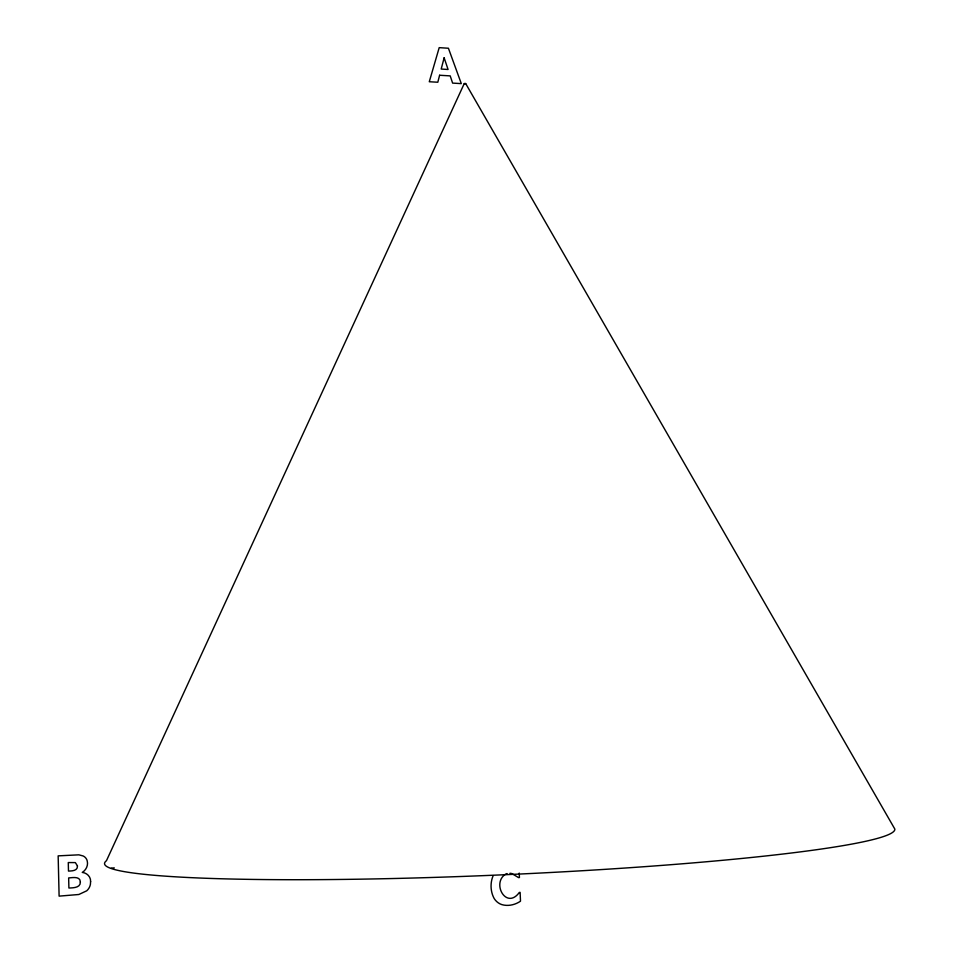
<?xml version="1.0" encoding="UTF-8"?>
<svg xmlns="http://www.w3.org/2000/svg" width="953" height="953" viewBox="0 0 953 953"><rect width="100%" height="100%" fill="white"/><g stroke="black" fill="none" stroke-linecap="round" stroke-linejoin="round"><path stroke-width="1.43" d="M493.177 875.616C490.056 882.847 490.378 891.651 494.19 898.56A16.022 14.7 -82.5 0 0 501.897 904.635C508.235 906.47 515.12 904.838 520.505 901.193L520.112 892.377L519.325 892.437C506.496 910.115 491.307 883.455 505.507 874.187A10.554 9.685 -82.8 0 1 507.127 873.579M464.242 83.614L106.462 860.702A395.34 28.495 -2.5 0 0 486.09 875.521A395.34 28.495 -2.5 0 0 894.843 829.074L465.672 83.542L464.242 83.614L465.672 83.59M111.31 868.1L114.289 867.885M519.23 873.079L519.433 877.534L518.551 877.606L511.975 873.627A10.554 9.685 -82.8 0 0 509.938 873.282M90.606 881.525L90.404 884.348A10.924 10.423 -53.6 0 1 86.711 890.817L78.837 894.498L59.11 896.13L58.157 855.865L78.849 854.829L83.102 855.961A7.838 7.505 -53.5 0 1 87.2 860.857C88.45 865.36 86.032 870.16 82.28 872.4C86.902 872.924 90.845 876.689 90.606 881.525M80.362 882.061C80.54 887.91 72.988 887.851 68.902 888.017L68.652 877.939C72.607 877.665 80.278 875.998 80.362 882.061M77.455 865.932C77.812 870.851 71.987 870.994 68.485 871.066L68.282 862.56L75.347 862.596L77.455 865.932M439.607 75.251L437.808 82.232L429.279 81.744L439.202 47.65L448.422 48.246L461.3 83.614L452.615 83.102L450.197 75.883L439.607 75.251M444.134 57.811L441.191 69.057L448.077 69.474L444.134 57.811"/></g></svg>
